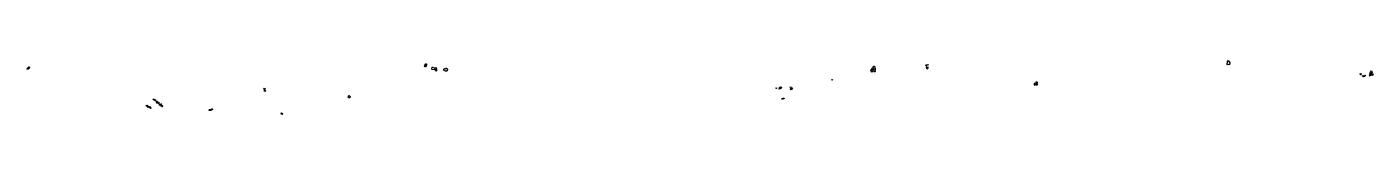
# Model space of a CAD drawing. Header units: millimetres. Extents: x 0 to 7015, y 0 to 280.
import ezdxf

# ---------------------------------------------------------------- set-up
doc = ezdxf.new("R2010")
doc.units = ezdxf.units.MM
doc.layers.add('GRY2', color=7, linetype='Continuous')

msp = doc.modelspace()

# ---------------------------------------------------------------- linework, layer by layer
at = {"layer": 'GRY2'}
for points in [[(1.5, 236.4), (0, 238), (7.8, 245.9), (10.6, 245.9), (12, 247.4), (14.3, 245.1), (6.5, 235.7), (1.5, 236.4)], [(2074.8, 247.9), (2071.2, 253.7), (2078.9, 263.1), (2080.1, 263.1), (2083.1, 258), (2080.7, 255.1), (2080.7, 252.2), (2076.6, 247.1), (2074.8, 247.9)], [(2108.3, 238), (2109.5, 239.4), (2109.5, 242.3), (2112.5, 245.9), (2116, 245.9), (2118.3, 243.1), (2120.7, 244.5), (2125.3, 238.8), (2126.4, 238.8), (2131.1, 244.6), (2135.3, 239.4), (2131.1, 234.3), (2127.6, 237.1), (2123, 231.4), (2111.3, 234.3), (2108.3, 238)], [(2132.2, 234.6), (2136.4, 229.4), (2133.4, 225.7), (2129.2, 229.4), (2132.2, 234.6)], [(2178.6, 228.6), (2176.3, 227.1), (2173.3, 230.8), (2173.3, 235.1), (2176.3, 238.8), (2179.8, 236), (2184.4, 241.6), (2185.6, 241.6), (2190.9, 235.1), (2190.9, 233.6), (2187.4, 229.4), (2188.6, 228), (2185.6, 224.2), (2184.4, 225.7), (2181.5, 225), (2178.6, 228.6)], [(4405.6, 240.3), (4408.7, 235.1), (4405.2, 230.8), (4407, 225.1), (4403.8, 220), (4401.5, 220.7), (4398, 226.5), (4401.5, 232.3), (4400.6, 233.7), (4405.6, 240.3)], [(4409.4, 232.3), (4412.9, 238), (4412, 242.2), (4408.5, 248), (4410.8, 251.7), (4413.4, 250.2), (4414.2, 251.6), (4417, 251.6), (4419.2, 248), (4417.5, 243.7), (4420.1, 239.4), (4420.1, 230.8), (4418.4, 228), (4420.1, 223.7), (4417.8, 219.9), (4414.6, 225.1), (4416.4, 228), (4414.3, 231.4), (4411.7, 228.5), (4409.4, 232.3)], [(4409, 234.8), (4409.6, 233.7), (4409, 232.6), (4409, 234.8)], [(4688.9, 255.1), (4686.6, 251.3), (4684.3, 256.5), (4686.6, 260.3), (4688.9, 255.1)], [(4692.7, 248.9), (4695, 245.1), (4695, 240.8), (4692.8, 237.2), (4690.5, 236.4), (4687.8, 242.3), (4692.7, 248.9)], [(4694.5, 261.7), (4696.8, 258), (4694.5, 254.2), (4692.2, 258), (4694.5, 261.7)], [(6255.1, 259.3), (6253.8, 260.8), (6253.8, 266.6), (6256.4, 269.4), (6256.4, 278), (6259.7, 280.2), (6268.1, 268), (6268.1, 265.1), (6269.5, 263.7), (6266.2, 260), (6261, 260), (6259.7, 258.6), (6255.1, 259.3)], [(6952.4, 213.1), (6954.6, 210.8), (6949.6, 205.7), (6945.9, 209.4), (6949.6, 213.1), (6951, 211.7), (6952.4, 213.1)], [(7000, 215.9), (7002.8, 214.5), (7004.2, 216), (7007.1, 213.1), (7011.3, 211.6), (7014.9, 206.5), (7012.7, 202.8), (7005.6, 211.5), (7001.4, 212.9), (7000, 211.4), (6997.8, 213.7), (7000, 215.9)], [(7003.7, 219.4), (7001.4, 217.1), (6999.2, 219.4), (7001.4, 221.7), (7003.7, 219.4)], [(7002.8, 227.4), (7005.1, 225.1), (7002.8, 222.8), (7000.6, 225.1), (7002.8, 227.4)], [(7010.6, 217.9), (7008.4, 215.7), (7004.8, 219.4), (7008.4, 223.1), (7010.6, 220.9), (7010.6, 217.9)], [(3921.4, 136.6), (3921.4, 140.9), (3923.6, 143.1), (3926.4, 140.3), (3929.1, 143.1), (3931.3, 140.9), (3931.3, 137.9), (3926.4, 132.8), (3923.6, 134.3), (3920.8, 131.4), (3918.6, 133.7), (3921.4, 136.6)], [(3979.3, 144.5), (3981.5, 142.3), (3979.3, 140), (3977, 142.3), (3979.3, 144.5)], [(4194.2, 179.4), (4196.4, 181.7), (4198.7, 179.4), (4196.4, 177.1), (4194.2, 179.4)], [(5248.7, 158), (5250.1, 159.4), (5248.7, 160.8), (5250.9, 163.1), (5253.5, 160.2), (5257.5, 163.1), (5260.2, 161.7), (5262.1, 163.7), (5260.2, 165.7), (5258.8, 164.2), (5256.7, 168), (5258.8, 170.2), (5261.5, 168.8), (5262.9, 170.3), (5265, 168), (5263.7, 166.5), (5266.3, 163.7), (5265, 159.4), (5266.3, 156.5), (5261.5, 151.4), (5259.4, 153.6), (5259.4, 156.5), (5256.2, 158.6), (5254.3, 156.5), (5255.7, 153.7), (5253.5, 151.4), (5248.7, 158)], [(6975.7, 202.3), (6967.8, 195.7), (6966.4, 197.1), (6965, 195.7), (6958.5, 200.8), (6960.8, 203.1), (6965, 200.2), (6972, 204.5), (6975.7, 202.3)], [(7002.2, 205.2), (7002.2, 202.2), (7000, 200), (6996.4, 203.7), (6997.8, 205.1), (6996.4, 206.5), (6998.6, 208.8), (7002.2, 205.2)], [(657.9, 78), (660.1, 80.2), (665.7, 75.9), (669.9, 75.9), (672.1, 73.7), (668.5, 70), (657.9, 78)], [(1237.6, 136), (1240.7, 132.3), (1237.6, 128.5), (1234.4, 132.3), (1237.6, 136)], [(1243.2, 123.7), (1240, 120), (1236.8, 123.7), (1240, 127.4), (1243.2, 123.7)], [(1238.7, 127), (1238.7, 129), (1239.5, 128), (1238.7, 127)], [(1676.3, 92.3), (1675.1, 93.7), (1679.5, 98.8), (1683.8, 93.7), (1683.8, 89.4), (1680.7, 85.7), (1676.4, 86.4), (1673.9, 89.4), (1676.3, 92.3)], [(3904.1, 138.8), (3907.7, 136.6), (3905.5, 134.3), (3901.8, 136.5), (3904.1, 138.8)], [(3934.7, 83.1), (3936.9, 80.8), (3934.7, 78.5), (3932.5, 80.8), (3934.7, 83.1)], [(3941.6, 84.5), (3944.5, 84.5), (3946.7, 82.3), (3944.5, 80), (3939.4, 82.2), (3941.6, 84.5)], [(3980.7, 136), (3982.1, 134.5), (3984.8, 135.9), (3987.6, 138.8), (3989.8, 136.5), (3982, 128.5), (3978.4, 133.7), (3980.7, 136)], [(627.5, 46.5), (623.8, 42.8), (621.6, 46.6), (625.3, 48.8), (627.5, 46.5)], [(625.8, 38), (630.8, 43.1), (633.7, 43.1), (642.1, 38.8), (647, 33.7), (644.8, 31.4), (633.6, 38.6), (630.9, 38.6), (628.1, 35.7), (625.8, 38)], [(678.9, 57.9), (673.2, 66.6), (675.4, 68.8), (678.3, 68.8), (680.5, 66.5), (679.1, 65.1), (681.1, 63.1), (685.2, 63.1), (688.8, 59.4), (686.6, 57.1), (685.2, 58.6), (682.4, 57.1), (678.9, 57.9)], [(688.5, 50.8), (690.7, 53.1), (693.5, 53.1), (696.4, 56), (700, 52.3), (695, 47.1), (691.4, 47.9), (688.5, 50.8)], [(701.9, 50.3), (708.3, 43.7), (704.7, 40), (699.7, 43.7), (701.1, 46.5), (699.7, 48), (701.9, 50.3)], [(959.9, 25.9), (962, 23.7), (958.5, 20), (949.3, 20.7), (947.8, 22.3), (951.4, 25.9), (959.9, 25.9)], [(965.4, 30.3), (967.6, 28), (966.2, 26.5), (967.6, 25.1), (965.4, 22.8), (963.2, 25.1), (964.6, 26.5), (963.2, 28), (965.4, 30.3)], [(1327.4, 8.8), (1333, 3.7), (1329.9, 0), (1326.7, 0.7), (1323, 5.1), (1327.4, 8.8)]]:
    msp.add_lwpolyline(points, close=True, dxfattribs=at)

doc.saveas('drawing.dxf')
